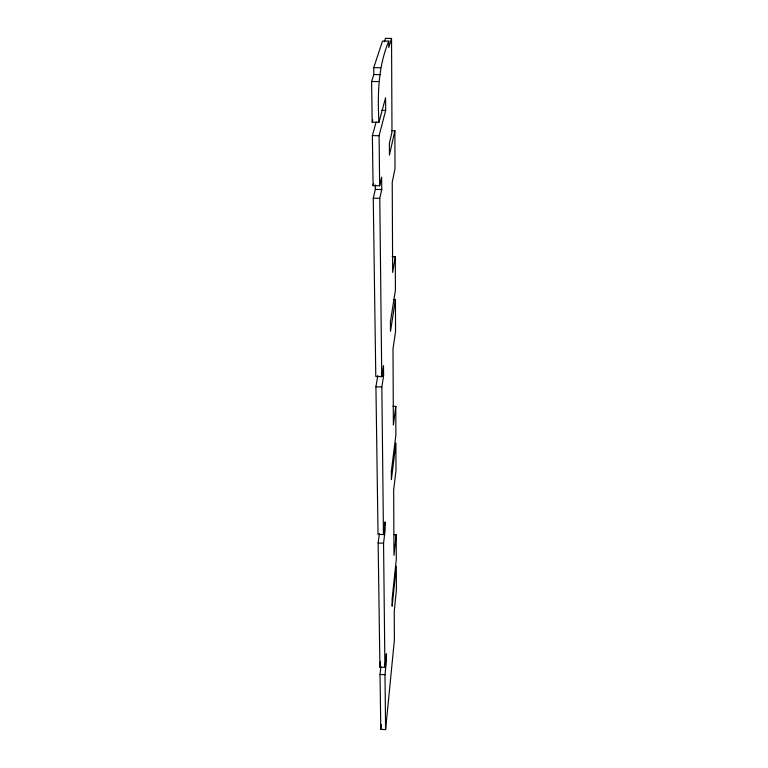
<?xml version="1.0" encoding="UTF-8"?>
<svg xmlns="http://www.w3.org/2000/svg" width="768" height="768" viewBox="0 0 768 768"><rect width="100%" height="100%" fill="white"/><g stroke="black" fill="none" stroke-linecap="round" stroke-linejoin="round"><path stroke-width="1.15" d="M380.89 666.49L380.016 674.467L380.794 729.35L385.594 729.6L394.378 640.08L394.243 611.309L396.403 590.045L396.317 566.294L392.15 606.24L392.102 599.165L396.298 559.382L396.221 534.73L393.974 534.634M380.794 729.35L381.283 724.579M385.594 729.6L384.989 674.717L386.419 661.027L386.352 653.77L384.912 667.411L379.91 667.171L378.144 542.976L379.354 533.693M396.221 534.73L393.974 555.322L393.667 490.051L396 470.371L395.914 442.954L391.392 479.654L391.344 471.418L395.885 434.957L395.789 406.397L392.89 406.301M379.91 667.171L380.534 661.488M384.912 667.411L383.558 543.197L385.123 530.429L385.046 521.894L383.462 534.586L378.029 534.365L375.936 386.774L377.779 375.542M395.789 406.397L393.37 425.05L393.005 348.835L395.549 331.555L395.443 299.539L393.389 299.482M383.462 534.586L381.85 386.966L383.597 375.725L383.491 365.53L381.734 376.656L375.782 376.464L373.258 198.211L375.341 189.418L375.283 184.915M395.443 299.539L390.499 331.315L390.442 321.6L395.405 290.189L395.299 256.723L392.15 256.656M395.299 256.723L392.65 272.458L392.227 182.294L395.002 168.614L394.877 130.733L391.536 130.675M381.734 376.656L379.786 198.336L381.744 189.533L381.629 177.158L379.642 185.77L373.075 185.645L372.365 135.61L376.186 121.824M394.877 130.733L389.443 155.088L389.376 143.453L391.987 132.077L391.546 38.458L385.498 38.4L384.403 41.808M373.075 185.645L373.603 183.494M379.642 185.77L379.094 135.725L385.67 110.419L385.574 97.747L378.95 122.352L372.182 122.246L371.597 81.494L373.843 74.544L373.747 67.651L382.512 41.059L388.762 41.126L388.8 47.549L391.546 38.458M372.182 122.246L372.816 120.019M378.95 122.352C377.462 94.598 378.019 67.104 388.762 41.126M373.747 67.651L380.534 67.738M373.843 74.544L380.611 74.63M371.597 81.494L378.509 81.59M381.475 110.362L385.67 110.419M372.365 135.61L379.094 135.725M375.341 189.418L381.744 189.533M373.258 198.211L379.786 198.336M381.264 375.648L383.597 375.725M375.936 386.774L381.85 386.966M378.144 542.976L383.558 543.197M380.016 674.467L384.989 674.717"/></g></svg>
